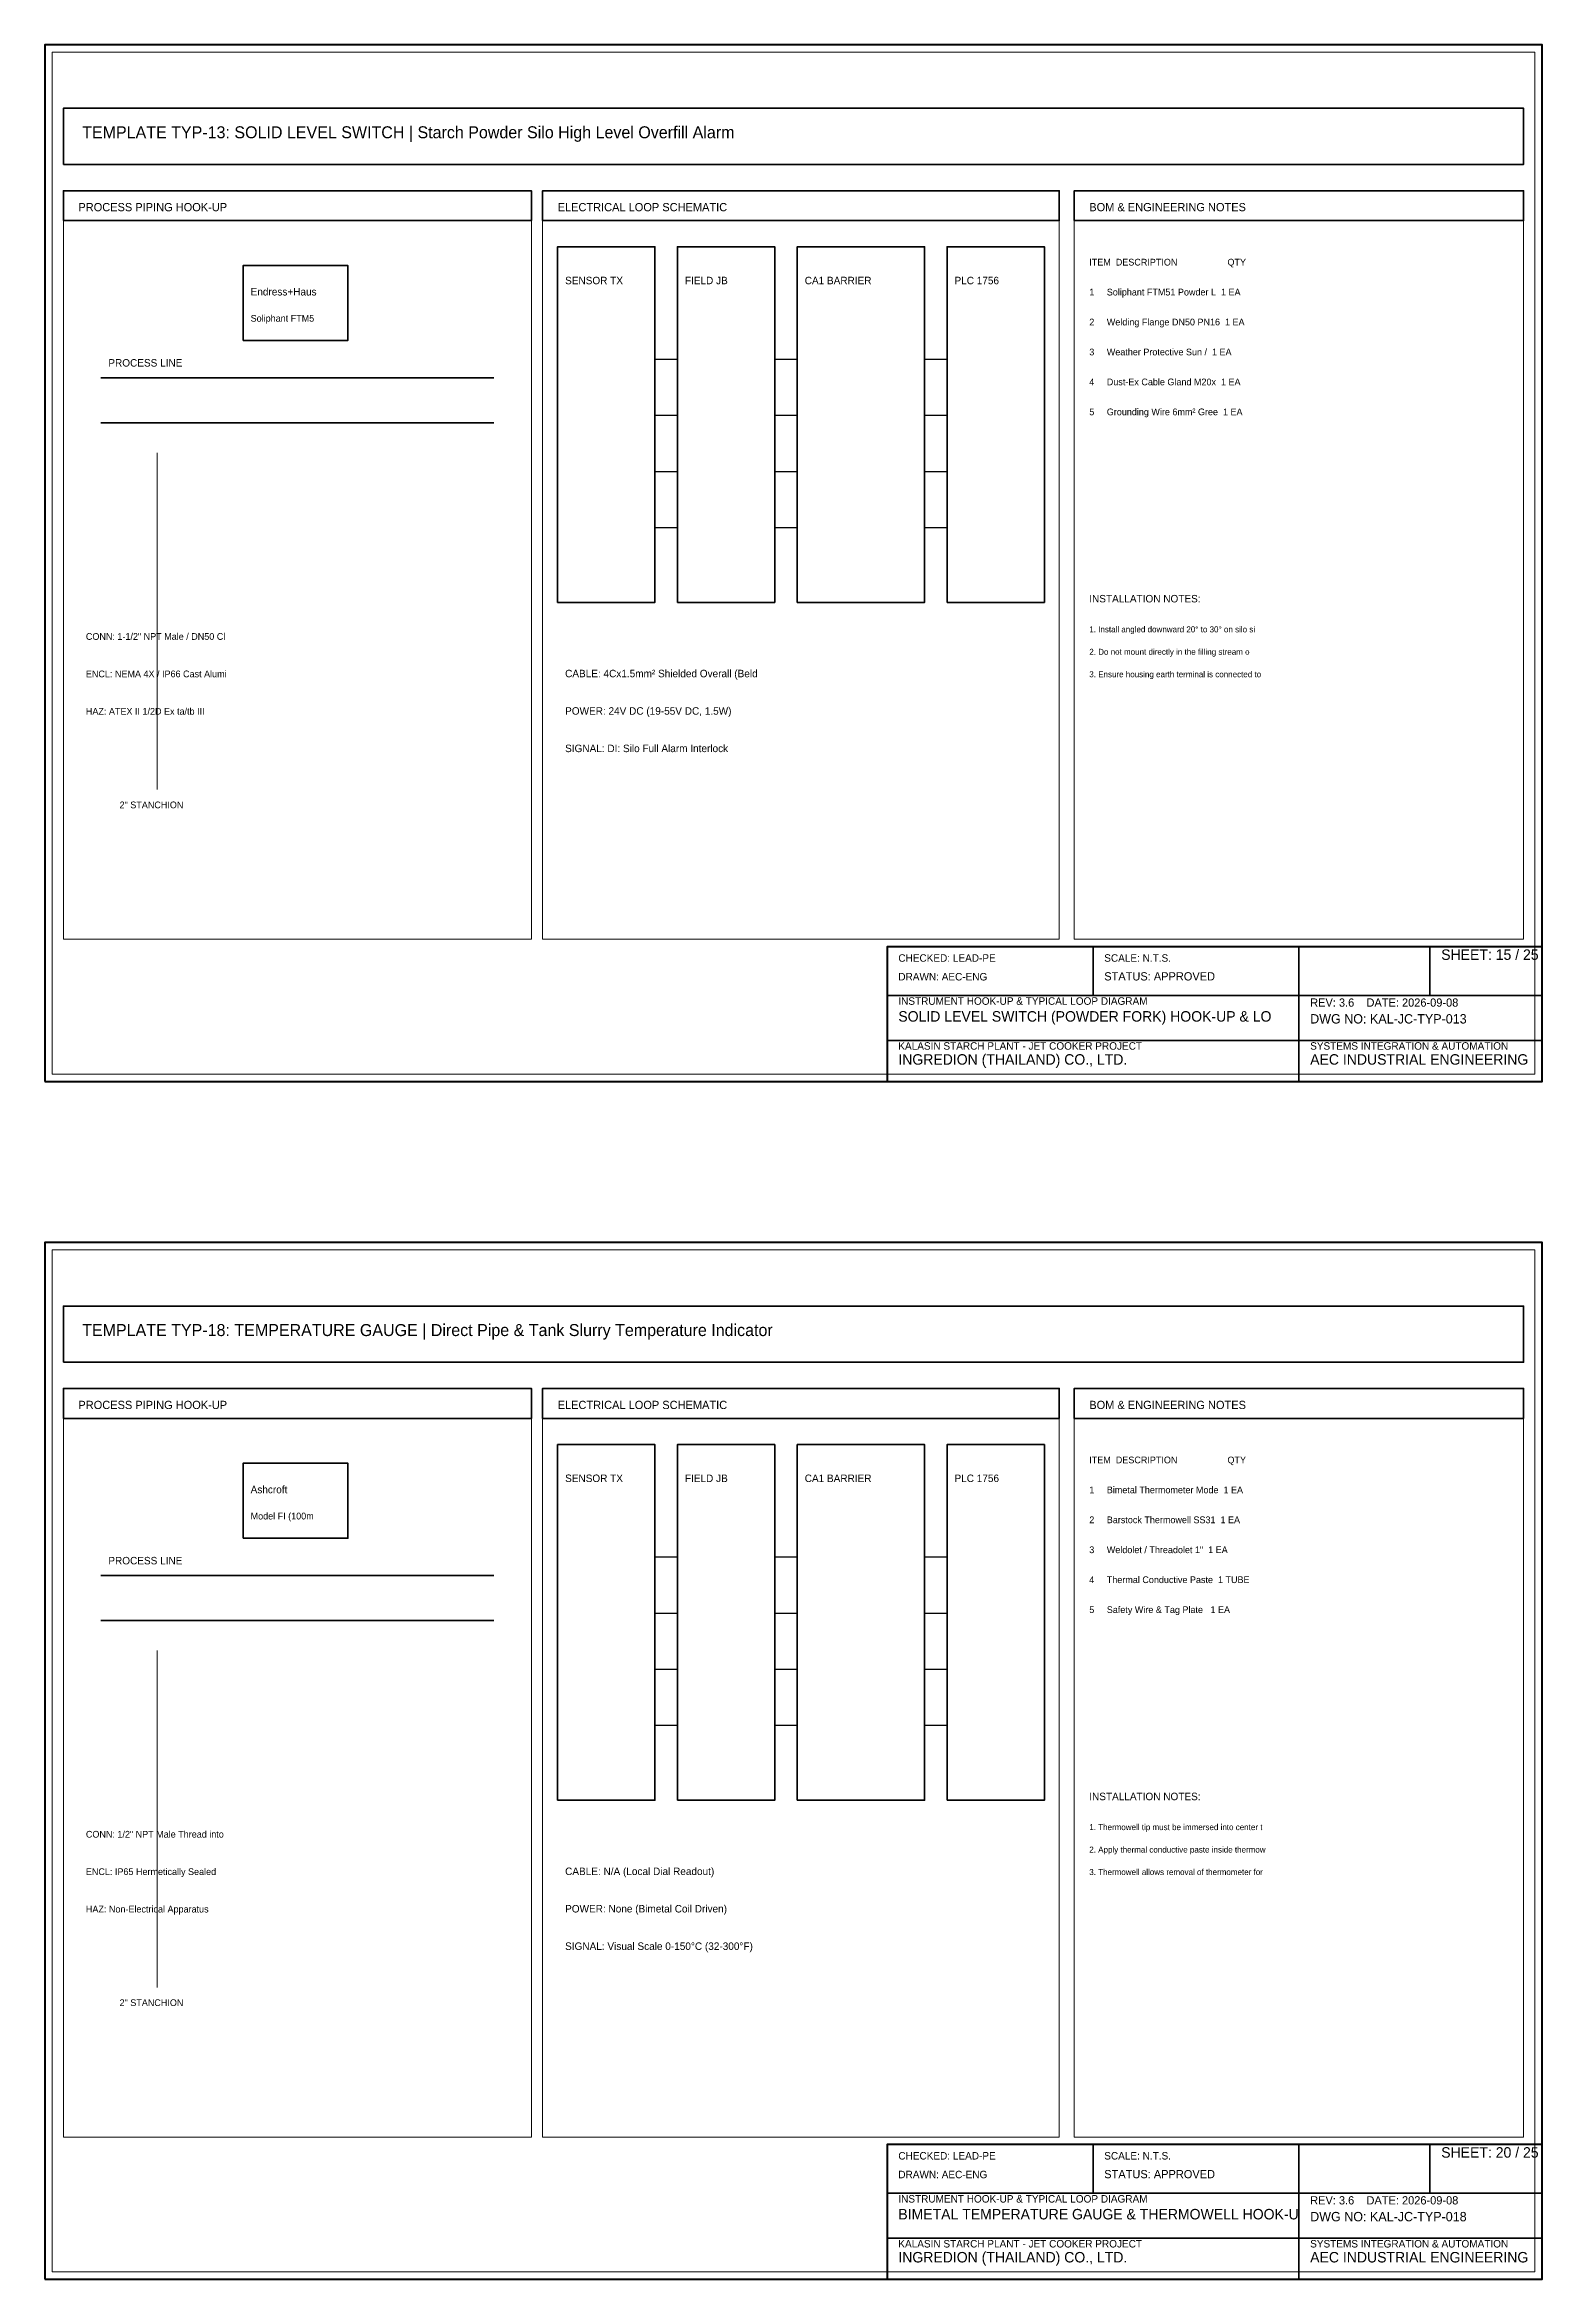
# Model space of a CAD drawing. Header units: millimetres. Extents: x 0 to 2200, y -1280 to 277.
# Drawn here: x 1800 to 2200, y -960 to -363 of the extents above; entities that cross this region are included whole.
import ezdxf

# ---------------------------------------------------------------- set-up
doc = ezdxf.new("R2010")
doc.units = ezdxf.units.MM
for name, color, linetype, lineweight in [('0_BORDER', 7, 'Continuous', 70), ('0_TITLE_BLOCK', 4, 'Continuous', 35), ('IE-CABLE', 6, 'Continuous', 25), ('IE-EQUIP', 2, 'Continuous', 35), ('IE-WIRE', 1, 'Continuous', 25), ('NOTATIONS', 8, 'Continuous', 18), ('RELAYS', 30, 'Continuous', 35), ('TER', 3, 'Continuous', 35), ('TEXTS', 7, 'Continuous', 25)]:
    doc.layers.add(name, color=color, linetype=linetype, lineweight=lineweight)

msp = doc.modelspace()

# ---------------------------------------------------------------- linework, layer by layer
at = {"layer": '0_BORDER'}
for points in [[(1800, -640), (2200, -640), (2200, -363), (1800, -363)], [(2025, -640), (2200, -640), (2200, -604), (2025, -604)], [(1800, -960), (2200, -960), (2200, -683), (1800, -683)], [(2025, -960), (2200, -960), (2200, -924), (2025, -924)]]:
    msp.add_lwpolyline(points, close=True, dxfattribs=at)
at = {"layer": '0_TITLE_BLOCK'}
for p, q in [((2080, -617), (2080, -604)), ((2135, -617), (2135, -604)), ((2170, -617), (2170, -604)), ((2025, -617), (2200, -617)), ((2135, -640), (2135, -617)), ((2025, -629), (2200, -629)), ((2080, -937), (2080, -924)), ((2135, -937), (2135, -924)), ((2170, -937), (2170, -924)), ((2025, -937), (2200, -937)), ((2135, -960), (2135, -937)), ((2025, -949), (2200, -949))]:
    msp.add_line(p, q, dxfattribs=at)
for points in [[(1805, -410), (1930, -410), (1930, -402), (1805, -402)], [(1933, -410), (2071, -410), (2071, -402), (1933, -402)], [(2075, -410), (2195, -410), (2195, -402), (2075, -402)], [(1805, -730), (1930, -730), (1930, -722), (1805, -722)], [(1933, -730), (2071, -730), (2071, -722), (1933, -722)], [(2075, -730), (2195, -730), (2195, -722), (2075, -722)]]:
    msp.add_lwpolyline(points, close=True, dxfattribs=at)
at = {"layer": 'IE-CABLE'}
for p, q in [((1995, -447), (2001, -447)), ((1995, -462), (2001, -462)), ((1995, -477), (2001, -477)), ((1995, -492), (2001, -492)), ((1995, -767), (2001, -767)), ((1995, -782), (2001, -782)), ((1995, -797), (2001, -797)), ((1995, -812), (2001, -812))]:
    msp.add_line(p, q, dxfattribs=at)
at = {"layer": 'IE-EQUIP'}
for p, q in [((1815, -452), (1920, -452)), ((1815, -464), (1920, -464)), ((1815, -772), (1920, -772)), ((1815, -784), (1920, -784))]:
    msp.add_line(p, q, dxfattribs=at)
for points in [[(1805, -395), (2195, -395), (2195, -380), (1805, -380)], [(1937, -512), (1963, -512), (1963, -417), (1937, -417)], [(2041, -512), (2067, -512), (2067, -417), (2041, -417)], [(1853, -442), (1881, -442), (1881, -422), (1853, -422)], [(1805, -715), (2195, -715), (2195, -700), (1805, -700)], [(1937, -832), (1963, -832), (1963, -737), (1937, -737)], [(2041, -832), (2067, -832), (2067, -737), (2041, -737)], [(1853, -762), (1881, -762), (1881, -742), (1853, -742)]]:
    msp.add_lwpolyline(points, close=True, dxfattribs=at)
at = {"layer": 'IE-WIRE'}
for p, q in [((1963, -447), (1969, -447)), ((2035, -447), (2041, -447)), ((1963, -462), (1969, -462)), ((2035, -462), (2041, -462)), ((1963, -477), (1969, -477)), ((2035, -477), (2041, -477)), ((1963, -492), (1969, -492)), ((2035, -492), (2041, -492)), ((1963, -767), (1969, -767)), ((2035, -767), (2041, -767)), ((1963, -782), (1969, -782)), ((2035, -782), (2041, -782)), ((1963, -797), (1969, -797)), ((2035, -797), (2041, -797)), ((1963, -812), (1969, -812)), ((2035, -812), (2041, -812))]:
    msp.add_line(p, q, dxfattribs=at)
at = {"layer": 'NOTATIONS'}
for p, q in [((1830, -562), (1830, -472)), ((1830, -882), (1830, -792))]:
    msp.add_line(p, q, dxfattribs=at)
for points in [[(1802, -638), (2198, -638), (2198, -365), (1802, -365)], [(1805, -602), (1930, -602), (1930, -402), (1805, -402)], [(1933, -602), (2071, -602), (2071, -402), (1933, -402)], [(2075, -602), (2195, -602), (2195, -402), (2075, -402)], [(1802, -958), (2198, -958), (2198, -685), (1802, -685)], [(1805, -922), (1930, -922), (1930, -722), (1805, -722)], [(1933, -922), (2071, -922), (2071, -722), (1933, -722)], [(2075, -922), (2195, -922), (2195, -722), (2075, -722)]]:
    msp.add_lwpolyline(points, close=True, dxfattribs=at)
at = {"layer": 'RELAYS'}
for points in [[(2001, -512), (2035, -512), (2035, -417), (2001, -417)], [(2001, -832), (2035, -832), (2035, -737), (2001, -737)]]:
    msp.add_lwpolyline(points, close=True, dxfattribs=at)
at = {"layer": 'TER'}
for points in [[(1969, -512), (1995, -512), (1995, -417), (1969, -417)], [(1969, -832), (1995, -832), (1995, -737), (1969, -737)]]:
    msp.add_lwpolyline(points, close=True, dxfattribs=at)

# ---------------------------------------------------------------- texts
at = {"layer": '0_TITLE_BLOCK'}
for s, height, p in [('TEMPLATE TYP-13: SOLID LEVEL SWITCH | Starch Powder Silo High Level Overfill Alarm', 3.2, (1810, -388)), ('PROCESS PIPING HOOK-UP', 2.2, (1809, -407.5)), ('ELECTRICAL LOOP SCHEMATIC', 2.2, (1937, -407.5)), ('BOM & ENGINEERING NOTES', 2.2, (2079, -407.5)), ('ITEM  DESCRIPTION                    QTY', 1.8, (2079, -422)), ('INSTALLATION NOTES:', 2, (2079, -512)), ('SHEET: 15 / 25', 2.8, (2173, -607.5)), ('STATUS: APPROVED', 2.2, (2083, -613)), ('SOLID LEVEL SWITCH (POWDER FORK) HOOK-UP & LO', 2.8, (2028, -624)), ('INGREDION (THAILAND) CO., LTD.', 2.8, (2028, -635.5)), ('AEC INDUSTRIAL ENGINEERING', 2.8, (2138, -635.5)), ('TEMPLATE TYP-18: TEMPERATURE GAUGE | Direct Pipe & Tank Slurry Temperature Indicator', 3.2, (1810, -708)), ('PROCESS PIPING HOOK-UP', 2.2, (1809, -727.5)), ('ELECTRICAL LOOP SCHEMATIC', 2.2, (1937, -727.5)), ('BOM & ENGINEERING NOTES', 2.2, (2079, -727.5)), ('ITEM  DESCRIPTION                    QTY', 1.8, (2079, -742)), ('INSTALLATION NOTES:', 2, (2079, -832)), ('SHEET: 20 / 25', 2.8, (2173, -927.5)), ('STATUS: APPROVED', 2.2, (2083, -933)), ('BIMETAL TEMPERATURE GAUGE & THERMOWELL HOOK-U', 2.8, (2028, -944)), ('INGREDION (THAILAND) CO., LTD.', 2.8, (2028, -955.5)), ('AEC INDUSTRIAL ENGINEERING', 2.8, (2138, -955.5))]:
    msp.add_text(s, height=height, dxfattribs=at).set_placement(p)
at = {"layer": 'IE-CABLE'}
for s, p in [('CABLE: 4Cx1.5mm² Shielded Overall (Beld', (1939, -532)), ('CABLE: N/A (Local Dial Readout)', (1939, -852))]:
    msp.add_text(s, height=2, dxfattribs=at).set_placement(p)
at = {"layer": 'NOTATIONS'}
for s, height, p in [('Soliphant FTM5', 1.8, (1855, -437)), ('1. Install angled downward 20° to 30° on silo si', 1.6, (2079, -520)), ('2. Do not mount directly in the filling stream o', 1.6, (2079, -526)), ('3. Ensure housing earth terminal is connected to', 1.6, (2079, -532)), ('2" STANCHION', 1.8, (1820, -567)), ('Model FI (100m', 1.8, (1855, -757)), ('1. Thermowell tip must be immersed into center t', 1.6, (2079, -840)), ('2. Apply thermal conductive paste inside thermow', 1.6, (2079, -846)), ('3. Thermowell allows removal of thermometer for ', 1.6, (2079, -852)), ('2" STANCHION', 1.8, (1820, -887))]:
    msp.add_text(s, height=height, dxfattribs=at).set_placement(p)
at = {"layer": 'TER'}
for p in [(1971, -427), (1971, -747)]:
    msp.add_text('FIELD JB', height=2, dxfattribs=at).set_placement(p)
at = {"layer": 'TEXTS'}
for s, height, p in [('Endress+Haus', 2, (1855, -430)), ('SENSOR TX', 2, (1939, -427)), ('CA1 BARRIER', 2, (2003, -427)), ('PLC 1756', 2, (2043, -427)), ('1     Soliphant FTM51 Powder L  1 EA', 1.8, (2079, -430)), ('2     Welding Flange DN50 PN16  1 EA', 1.8, (2079, -438)), ('PROCESS LINE', 2, (1817, -449)), ('3     Weather Protective Sun /  1 EA', 1.8, (2079, -446)), ('4     Dust-Ex Cable Gland M20x  1 EA', 1.8, (2079, -454)), ('5     Grounding Wire 6mm² Gree  1 EA', 1.8, (2079, -462)), ('CONN: 1-1/2" NPT Male / DN50 Cl', 1.8, (1811, -522)), ('ENCL: NEMA 4X / IP66 Cast Alumi', 1.8, (1811, -532)), ('HAZ: ATEX II 1/2D Ex ta/tb III', 1.8, (1811, -542)), ('POWER: 24V DC (19-55V DC, 1.5W)', 2, (1939, -542)), ('SIGNAL: DI: Silo Full Alarm Interlock', 2, (1939, -552)), ('CHECKED: LEAD-PE', 2, (2028, -608)), ('SCALE: N.T.S.', 2, (2083, -608)), ('DRAWN: AEC-ENG', 2, (2028, -613)), ('INSTRUMENT HOOK-UP & TYPICAL LOOP DIAGRAM', 2, (2028, -619.5)), ('REV: 3.6    DATE: 2026-09-08', 2.2, (2138, -620)), ('DWG NO: KAL-JC-TYP-013', 2.5, (2138, -624.5)), ('KALASIN STARCH PLANT - JET COOKER PROJECT', 2, (2028, -631.5)), ('SYSTEMS INTEGRATION & AUTOMATION', 2, (2138, -631.5)), ('SENSOR TX', 2, (1939, -747)), ('CA1 BARRIER', 2, (2003, -747)), ('PLC 1756', 2, (2043, -747)), ('Ashcroft', 2, (1855, -750)), ('1     Bimetal Thermometer Mode  1 EA', 1.8, (2079, -750)), ('2     Barstock Thermowell SS31  1 EA', 1.8, (2079, -758)), ('3     Weldolet / Threadolet 1"  1 EA', 1.8, (2079, -766)), ('PROCESS LINE', 2, (1817, -769)), ('4     Thermal Conductive Paste  1 TUBE', 1.8, (2079, -774)), ('5     Safety Wire & Tag Plate   1 EA', 1.8, (2079, -782)), ('CONN: 1/2" NPT Male Thread into', 1.8, (1811, -842)), ('ENCL: IP65 Hermetically Sealed ', 1.8, (1811, -852)), ('HAZ: Non-Electrical Apparatus ', 1.8, (1811, -862)), ('POWER: None (Bimetal Coil Driven)', 2, (1939, -862)), ('SIGNAL: Visual Scale 0-150°C (32-300°F)', 2, (1939, -872)), ('CHECKED: LEAD-PE', 2, (2028, -928)), ('DRAWN: AEC-ENG', 2, (2028, -933)), ('SCALE: N.T.S.', 2, (2083, -928)), ('INSTRUMENT HOOK-UP & TYPICAL LOOP DIAGRAM', 2, (2028, -939.5)), ('REV: 3.6    DATE: 2026-09-08', 2.2, (2138, -940)), ('DWG NO: KAL-JC-TYP-018', 2.5, (2138, -944.5)), ('KALASIN STARCH PLANT - JET COOKER PROJECT', 2, (2028, -951.5)), ('SYSTEMS INTEGRATION & AUTOMATION', 2, (2138, -951.5))]:
    msp.add_text(s, height=height, dxfattribs=at).set_placement(p)

doc.saveas('drawing.dxf')
